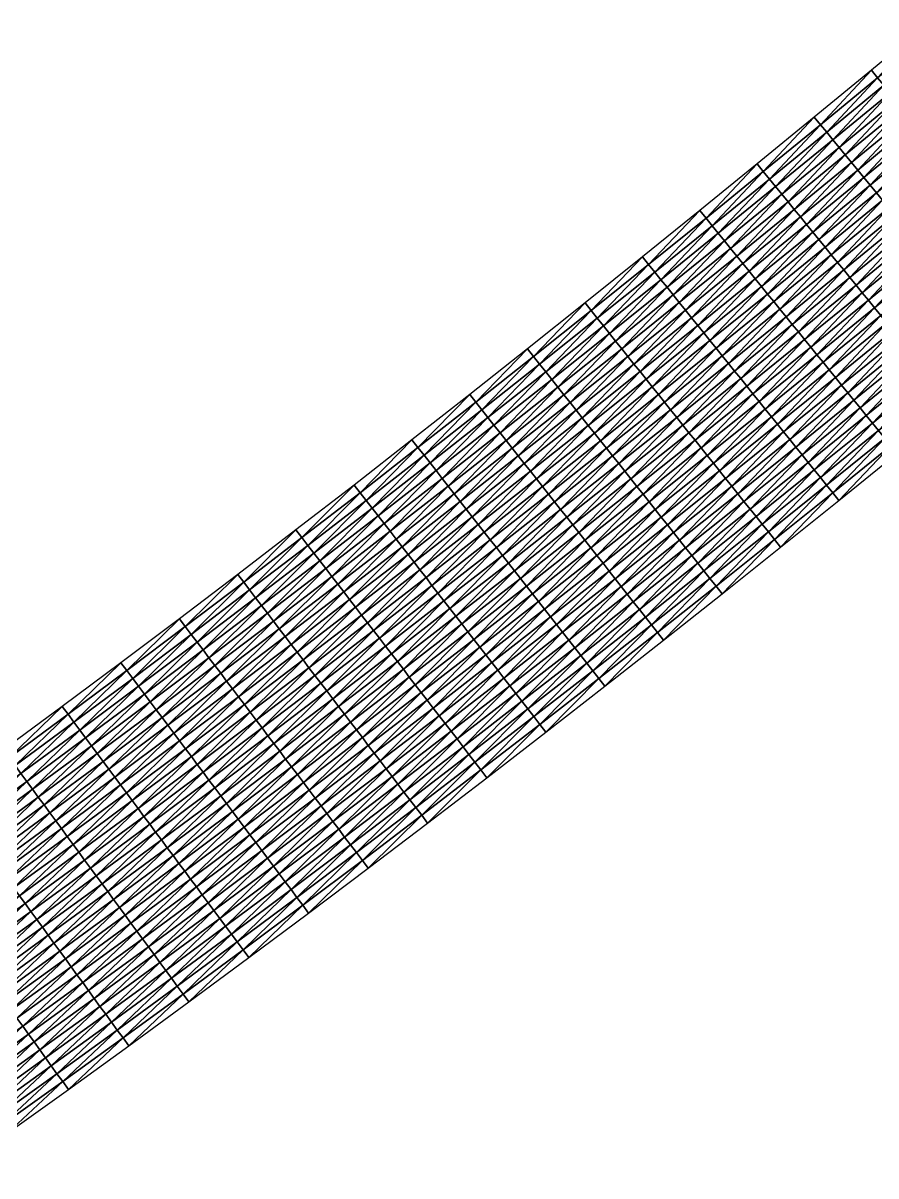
# Model space of a CAD drawing. Header units: metres. Extents: x 479979 to 482619, y 6959976 to 6961524.
# Drawn here: x 482229.8 to 482404.2, y 6961150.5 to 6961386.4 of the extents above; entities that cross this region are included whole.
import ezdxf

# ---------------------------------------------------------------- set-up
doc = ezdxf.new("R2010")
doc.units = ezdxf.units.M

msp = doc.modelspace()

# ---------------------------------------------------------------- meshes
at = {"layer": 'WORKING_PLATFORM_TOP'}
mesh = msp.add_polyface(dxfattribs=at)
corners = [(482393.824, 6961340.572, 9.645), (482405.565, 6961350.181, 9.691), (482404.296, 6961351.727, 9.683), (482392.56, 6961342.121, 9.652), (482403.027, 6961353.272, 9.643), (482391.295, 6961343.671, 9.626), (482401.758, 6961354.818, 9.212), (482390.031, 6961345.22, 9.166), (482400.489, 6961356.364, 9.219), (482388.766, 6961346.77, 9.173), (482399.22, 6961357.91, 9.227), (482387.502, 6961348.32, 9.18), (482397.951, 6961359.456, 9.234), (482386.237, 6961349.869, 9.187), (482396.682, 6961361.002, 9.241), (482384.973, 6961351.419, 9.194), (482395.413, 6961362.548, 9.248), (482383.708, 6961352.968, 9.202), (482394.144, 6961364.094, 9.255), (482411.909, 6961342.451, 9.655), (482422.377, 6961353.657, 9.707), (482410.64, 6961343.997, 9.662), (482421.104, 6961355.2, 9.714), (482409.371, 6961345.543, 9.67), (482419.831, 6961356.742, 9.721), (482408.102, 6961347.089, 9.677), (482418.558, 6961358.285, 9.728), (482406.833, 6961348.635, 9.684), (482417.285, 6961359.827, 9.735), (482416.012, 6961361.37, 9.698), (482414.739, 6961362.912, 9.658), (482413.466, 6961364.455, 9.257), (482412.192, 6961365.997, 9.264), (482410.919, 6961367.54, 9.271), (482409.646, 6961369.082, 9.278), (482408.373, 6961370.625, 9.285), (482407.1, 6961372.167, 9.292), (482405.827, 6961373.71, 9.3), (482404.554, 6961375.252, 9.307), (482392.875, 6961365.64, 9.262), (482403.281, 6961376.795, 9.314), (482391.607, 6961367.186, 9.269), (482421.324, 6961378.746, 9.321), (482420.047, 6961380.285, 9.328), (482418.77, 6961381.824, 9.335), (482417.493, 6961383.364, 9.342), (482416.216, 6961384.903, 9.349), (482414.939, 6961386.442, 9.357)]
mesh.append_faces([[corners[k] for k in face] for face in [(0, 1, 2), (3, 2, 4), (5, 4, 6), (5, 6, 7), (7, 6, 8), (7, 8, 9), (9, 8, 10), (9, 10, 11), (11, 10, 12), (11, 12, 13), (13, 12, 14), (15, 14, 16), (17, 16, 18), (19, 20, 21), (21, 22, 23), (23, 24, 25), (25, 26, 27), (27, 26, 28), (27, 28, 1), (1, 28, 29), (1, 29, 2), (2, 29, 30), (2, 30, 4), (4, 30, 31), (4, 31, 6), (6, 31, 32), (6, 32, 8), (8, 32, 33), (8, 33, 10), (10, 33, 34), (10, 34, 12), (12, 34, 35), (12, 35, 14), (14, 35, 36), (14, 36, 16), (16, 36, 37), (16, 37, 18), (18, 37, 38), (18, 38, 39), (39, 38, 40), (39, 40, 41), (33, 42, 34), (34, 43, 35), (35, 44, 36), (36, 44, 45), (36, 45, 37), (37, 45, 46), (37, 46, 38), (38, 46, 47), (38, 47, 40)]])
mesh = msp.add_polyface(dxfattribs=at)
corners = [(482379.062, 6961310.575, 9.498), (482390.881, 6961320.13, 9.547), (482389.621, 6961321.683, 9.554), (482377.808, 6961312.133, 9.505), (482388.362, 6961323.236, 9.561), (482376.553, 6961313.69, 9.512), (482387.102, 6961324.79, 9.569), (482375.298, 6961315.247, 9.519), (482385.842, 6961326.343, 9.576), (482374.043, 6961316.805, 9.526), (482384.582, 6961327.896, 9.583), (482372.788, 6961318.362, 9.533), (482383.322, 6961329.45, 9.59), (482371.533, 6961319.919, 9.54), (482382.063, 6961331.003, 9.597), (482370.278, 6961321.477, 9.547), (482380.803, 6961332.557, 9.604), (482369.024, 6961323.034, 9.554), (482379.543, 6961334.11, 9.61), (482367.769, 6961324.591, 9.561), (482378.283, 6961335.663, 9.118), (482366.514, 6961326.149, 9.072), (482377.023, 6961337.217, 9.125), (482365.259, 6961327.706, 9.075), (482375.764, 6961338.77, 9.132), (482396.353, 6961337.473, 9.631), (482395.089, 6961339.022, 9.638), (482393.824, 6961340.572, 9.645), (482392.56, 6961342.121, 9.652), (482391.295, 6961343.671, 9.626), (482390.031, 6961345.22, 9.166), (482388.766, 6961346.77, 9.173), (482387.502, 6961348.32, 9.18), (482386.237, 6961349.869, 9.187), (482374.504, 6961340.323, 9.139), (482384.973, 6961351.419, 9.194), (482373.244, 6961341.877, 9.146), (482383.708, 6961352.968, 9.202), (482371.984, 6961343.43, 9.153), (482382.444, 6961354.518, 9.209), (482370.724, 6961344.983, 9.16), (482381.179, 6961356.067, 9.216), (482369.464, 6961346.537, 9.168), (482379.915, 6961357.617, 9.223), (482396.682, 6961361.002, 9.241), (482395.413, 6961362.548, 9.248), (482394.144, 6961364.094, 9.255), (482392.875, 6961365.64, 9.262), (482391.607, 6961367.186, 9.269)]
mesh.append_faces([[corners[k] for k in face] for face in [(0, 1, 2), (3, 2, 4), (3, 4, 5), (5, 4, 6), (5, 6, 7), (7, 6, 8), (7, 8, 9), (9, 8, 10), (9, 10, 11), (11, 10, 12), (11, 12, 13), (13, 12, 14), (13, 14, 15), (15, 14, 16), (15, 16, 17), (17, 16, 18), (19, 18, 20), (21, 20, 22), (23, 22, 24), (8, 25, 10), (10, 26, 12), (12, 27, 14), (14, 27, 28), (14, 28, 16), (16, 28, 29), (16, 29, 18), (18, 29, 30), (18, 30, 20), (20, 30, 31), (20, 31, 22), (22, 31, 32), (22, 32, 24), (24, 32, 33), (24, 33, 34), (34, 33, 35), (34, 35, 36), (36, 35, 37), (36, 37, 38), (38, 37, 39), (38, 39, 40), (40, 39, 41), (40, 41, 42), (42, 41, 43), (33, 44, 35), (35, 45, 37), (37, 46, 39), (39, 46, 47), (39, 47, 41), (41, 47, 48), (41, 48, 43)]])
mesh = msp.add_polyface(dxfattribs=at)
corners = [(482340.417, 6961310.387, 8.978), (482352.222, 6961319.802, 9.031), (482350.972, 6961321.363, 9.038), (482339.172, 6961311.953, 8.985), (482349.723, 6961322.925, 9.045), (482337.928, 6961313.519, 8.992), (482348.473, 6961324.486, 9.052), (482336.684, 6961315.085, 8.999), (482347.223, 6961326.048, 9.059), (482335.44, 6961316.65, 9.006), (482345.974, 6961327.609, 9.066), (482334.195, 6961318.216, 9.013), (482344.724, 6961329.171, 9.073), (482332.951, 6961319.782, 9.02), (482359.72, 6961310.433, 9.489), (482371.533, 6961319.919, 9.54), (482370.278, 6961321.477, 9.547), (482358.471, 6961311.994, 9.496), (482369.024, 6961323.034, 9.554), (482357.221, 6961313.556, 9.503), (482367.769, 6961324.591, 9.561), (482355.971, 6961315.117, 9.51), (482366.514, 6961326.149, 9.072), (482354.721, 6961316.679, 9.055), (482365.259, 6961327.706, 9.075), (482353.472, 6961318.24, 9.024), (482364.004, 6961329.263, 9.082), (482362.749, 6961330.821, 9.089), (482361.494, 6961332.378, 9.096), (482360.239, 6961333.935, 9.104), (482358.985, 6961335.493, 9.111), (482357.73, 6961337.05, 9.118), (482356.475, 6961338.607, 9.125), (482379.543, 6961334.11, 9.61), (482378.283, 6961335.663, 9.118), (482377.023, 6961337.217, 9.125), (482375.764, 6961338.77, 9.132), (482374.504, 6961340.323, 9.139), (482373.244, 6961341.877, 9.146), (482371.984, 6961343.43, 9.153), (482370.724, 6961344.983, 9.16), (482369.464, 6961346.537, 9.168), (482368.205, 6961348.09, 9.175), (482379.915, 6961357.617, 9.223)]
mesh.append_faces([[corners[k] for k in face] for face in [(0, 1, 2), (3, 2, 4), (5, 4, 6), (5, 6, 7), (7, 6, 8), (7, 8, 9), (9, 8, 10), (9, 10, 11), (11, 10, 12), (11, 12, 13), (14, 15, 16), (17, 16, 18), (17, 18, 19), (19, 18, 20), (19, 20, 21), (21, 20, 22), (21, 22, 23), (23, 22, 24), (23, 24, 25), (25, 24, 26), (25, 26, 1), (1, 26, 27), (1, 27, 2), (2, 27, 28), (2, 28, 4), (4, 28, 29), (4, 29, 6), (6, 29, 30), (6, 30, 8), (8, 30, 31), (8, 31, 10), (10, 31, 32), (10, 32, 12), (18, 33, 20), (20, 34, 22), (22, 35, 24), (24, 36, 26), (26, 36, 37), (26, 37, 27), (27, 37, 38), (27, 38, 28), (28, 38, 39), (28, 39, 29), (29, 39, 40), (29, 40, 30), (30, 40, 41), (30, 41, 31), (31, 41, 42), (31, 42, 32), (41, 43, 42)]])
mesh = msp.add_polyface(dxfattribs=at)
corners = [(482399.7, 6961309.256, 8.998), (482411.527, 6961318.878, 9.045), (482410.262, 6961320.428, 9.106), (482398.44, 6961310.81, 9.09), (482408.998, 6961321.977, 9.56), (482397.18, 6961312.363, 9.512), (482407.733, 6961323.527, 9.567), (482395.92, 6961313.916, 9.519), (482406.469, 6961325.076, 9.574), (482394.661, 6961315.47, 9.526), (482405.205, 6961326.626, 9.581), (482393.401, 6961317.023, 9.533), (482403.94, 6961328.176, 9.588), (482392.141, 6961318.576, 9.54), (482402.676, 6961329.725, 9.595), (482390.881, 6961320.13, 9.547), (482401.411, 6961331.275, 9.602), (482389.621, 6961321.683, 9.554), (482400.147, 6961332.824, 9.609), (482388.362, 6961323.236, 9.561), (482398.882, 6961334.374, 9.616), (482387.102, 6961324.79, 9.569), (482397.618, 6961335.923, 9.624), (482385.842, 6961326.343, 9.576), (482396.353, 6961337.473, 9.631), (482384.582, 6961327.896, 9.583), (482395.089, 6961339.022, 9.638), (482383.322, 6961329.45, 9.59), (482393.824, 6961340.572, 9.645), (482422.06, 6961330.084, 9.123), (482420.791, 6961331.63, 9.605), (482419.522, 6961333.175, 9.613), (482418.254, 6961334.721, 9.62), (482416.985, 6961336.267, 9.627), (482415.716, 6961337.813, 9.634), (482414.447, 6961339.359, 9.641), (482413.178, 6961340.905, 9.648), (482411.909, 6961342.451, 9.655), (482410.64, 6961343.997, 9.662), (482409.371, 6961345.543, 9.67), (482408.102, 6961347.089, 9.677), (482406.833, 6961348.635, 9.684), (482405.565, 6961350.181, 9.691), (482404.296, 6961351.727, 9.683), (482392.56, 6961342.121, 9.652), (482403.027, 6961353.272, 9.643), (482391.295, 6961343.671, 9.626)]
mesh.append_faces([[corners[k] for k in face] for face in [(0, 1, 2), (3, 2, 4), (5, 4, 6), (5, 6, 7), (7, 6, 8), (7, 8, 9), (9, 8, 10), (9, 10, 11), (11, 10, 12), (11, 12, 13), (13, 12, 14), (13, 14, 15), (15, 14, 16), (15, 16, 17), (17, 16, 18), (17, 18, 19), (19, 18, 20), (19, 20, 21), (21, 20, 22), (21, 22, 23), (23, 22, 24), (25, 24, 26), (27, 26, 28), (1, 29, 2), (2, 30, 4), (4, 31, 6), (6, 31, 32), (6, 32, 8), (8, 32, 33), (8, 33, 10), (10, 33, 34), (10, 34, 12), (12, 34, 35), (12, 35, 14), (14, 35, 36), (14, 36, 16), (16, 36, 37), (16, 37, 18), (18, 37, 38), (18, 38, 20), (20, 38, 39), (20, 39, 22), (22, 39, 40), (22, 40, 24), (24, 40, 41), (24, 41, 26), (26, 41, 42), (26, 42, 28), (28, 43, 44), (44, 45, 46)]])
mesh = msp.add_polyface(dxfattribs=at)
corners = [(482302.394, 6961285.602, 8.824), (482314.265, 6961294.856, 8.881), (482313.032, 6961296.431, 8.888), (482301.168, 6961287.182, 8.831), (482311.8, 6961298.006, 8.895), (482299.941, 6961288.762, 8.838), (482310.567, 6961299.581, 8.902), (482298.715, 6961290.342, 8.845), (482309.334, 6961301.156, 8.909), (482321.661, 6961285.406, 9.339), (482333.541, 6961294.74, 9.395), (482332.302, 6961296.31, 9.402), (482320.428, 6961286.981, 9.346), (482331.063, 6961297.88, 9.018), (482319.195, 6961288.556, 8.999), (482329.825, 6961299.451, 8.916), (482317.963, 6961290.131, 8.86), (482328.586, 6961301.021, 8.923), (482316.73, 6961291.706, 8.867), (482327.348, 6961302.591, 8.93), (482315.497, 6961293.281, 8.874), (482326.109, 6961304.162, 8.937), (482324.871, 6961305.732, 8.944), (482323.632, 6961307.302, 8.951), (482322.393, 6961308.873, 8.958), (482321.155, 6961310.443, 8.965), (482339.733, 6961286.888, 9.36), (482350.371, 6961297.86, 9.422), (482338.495, 6961288.458, 9.367), (482349.126, 6961299.426, 9.429), (482337.256, 6961290.029, 9.374), (482347.882, 6961300.992, 9.436), (482336.018, 6961291.599, 9.381), (482346.638, 6961302.558, 9.443), (482334.779, 6961293.169, 9.388), (482345.394, 6961304.124, 9.45), (482344.149, 6961305.689, 9.457), (482342.905, 6961307.255, 9.037), (482341.661, 6961308.821, 8.971), (482340.417, 6961310.387, 8.978), (482339.172, 6961311.953, 8.985), (482337.928, 6961313.519, 8.992), (482336.684, 6961315.085, 8.999), (482335.44, 6961316.65, 9.006), (482334.195, 6961318.216, 9.013), (482332.951, 6961319.782, 9.02), (482349.723, 6961322.925, 9.045)]
mesh.append_faces([[corners[k] for k in face] for face in [(0, 1, 2), (3, 2, 4), (5, 4, 6), (7, 6, 8), (9, 10, 11), (12, 11, 13), (12, 13, 14), (14, 13, 15), (14, 15, 16), (16, 15, 17), (16, 17, 18), (18, 17, 19), (18, 19, 20), (20, 19, 21), (20, 21, 1), (1, 21, 22), (1, 22, 2), (2, 22, 23), (2, 23, 4), (4, 23, 24), (4, 24, 6), (6, 24, 25), (6, 25, 8), (26, 27, 28), (28, 29, 30), (30, 31, 32), (32, 33, 34), (34, 33, 35), (34, 35, 10), (10, 35, 36), (10, 36, 11), (11, 36, 37), (11, 37, 13), (13, 37, 38), (13, 38, 15), (15, 38, 39), (15, 39, 17), (17, 39, 40), (17, 40, 19), (19, 40, 41), (19, 41, 21), (21, 41, 42), (21, 42, 22), (22, 42, 43), (22, 43, 23), (23, 43, 44), (23, 44, 24), (24, 44, 45), (24, 45, 25), (40, 46, 41)]])
mesh = msp.add_polyface(dxfattribs=at)
corners = [(482372.767, 6961269.675, 8.795), (482384.714, 6961279.203, 8.848), (482383.464, 6961280.764, 8.855), (482371.523, 6961271.241, 8.802), (482382.214, 6961282.326, 8.862), (482370.278, 6961272.807, 8.809), (482380.965, 6961283.887, 8.869), (482369.034, 6961274.373, 8.816), (482379.715, 6961285.449, 8.876), (482367.79, 6961275.939, 8.823), (482378.465, 6961287.01, 8.883), (482366.546, 6961277.504, 8.83), (482377.216, 6961288.572, 8.89), (482365.302, 6961279.07, 8.837), (482375.966, 6961290.133, 8.897), (482364.057, 6961280.636, 8.844), (482374.716, 6961291.695, 9.055), (482362.813, 6961282.202, 9.037), (482373.467, 6961293.256, 9.411), (482361.569, 6961283.768, 9.358), (482372.217, 6961294.818, 9.418), (482394.121, 6961291.887, 8.913), (482392.866, 6961293.445, 8.92), (482391.611, 6961295.002, 8.927), (482390.356, 6961296.559, 8.934), (482389.101, 6961298.117, 8.941), (482387.847, 6961299.674, 8.948), (482386.592, 6961301.231, 9.072), (482385.337, 6961302.789, 9.462), (482384.082, 6961304.346, 9.469), (482382.827, 6961305.903, 9.477), (482370.967, 6961296.379, 9.425), (482381.572, 6961307.461, 9.484), (482369.718, 6961297.941, 9.432), (482380.317, 6961309.018, 9.491), (482368.468, 6961299.502, 9.439), (482379.062, 6961310.575, 9.498), (482367.218, 6961301.064, 9.446), (482377.808, 6961312.133, 9.505), (482365.969, 6961302.625, 9.453), (482376.553, 6961313.69, 9.512), (482364.719, 6961304.187, 9.46), (482375.298, 6961315.247, 9.519), (482363.469, 6961305.748, 9.468), (482374.043, 6961316.805, 9.526), (482362.22, 6961307.31, 9.475), (482372.788, 6961318.362, 9.533), (482394.661, 6961315.47, 9.526), (482393.401, 6961317.023, 9.533), (482392.141, 6961318.576, 9.54), (482390.881, 6961320.13, 9.547), (482389.621, 6961321.683, 9.554)]
mesh.append_faces([[corners[k] for k in face] for face in [(0, 1, 2), (0, 2, 3), (3, 2, 4), (3, 4, 5), (5, 4, 6), (5, 6, 7), (7, 6, 8), (7, 8, 9), (9, 8, 10), (9, 10, 11), (11, 10, 12), (11, 12, 13), (13, 12, 14), (15, 14, 16), (17, 16, 18), (19, 18, 20), (2, 21, 4), (4, 22, 6), (6, 23, 8), (8, 24, 10), (10, 24, 25), (10, 25, 12), (12, 25, 26), (12, 26, 14), (14, 26, 27), (14, 27, 16), (16, 27, 28), (16, 28, 18), (18, 28, 29), (18, 29, 20), (20, 29, 30), (20, 30, 31), (31, 30, 32), (31, 32, 33), (33, 32, 34), (33, 34, 35), (35, 34, 36), (35, 36, 37), (37, 36, 38), (37, 38, 39), (39, 38, 40), (39, 40, 41), (41, 40, 42), (43, 42, 44), (45, 44, 46), (29, 47, 30), (30, 48, 32), (32, 49, 34), (34, 50, 36), (36, 51, 38)]])
mesh = msp.add_polyface(dxfattribs=at)
corners = [(482384.714, 6961279.203, 8.848), (482396.631, 6961288.773, 8.899), (482395.376, 6961290.33, 8.906), (482383.464, 6961280.764, 8.855), (482394.121, 6961291.887, 8.913), (482382.214, 6961282.326, 8.862), (482392.866, 6961293.445, 8.92), (482380.965, 6961283.887, 8.869), (482391.611, 6961295.002, 8.927), (482379.715, 6961285.449, 8.876), (482390.356, 6961296.559, 8.934), (482408.518, 6961298.383, 8.948), (482407.259, 6961299.936, 8.955), (482405.999, 6961301.49, 8.962), (482404.739, 6961303.043, 8.969), (482403.479, 6961304.596, 8.976), (482402.219, 6961306.15, 8.984), (482400.96, 6961307.703, 8.991), (482389.101, 6961298.117, 8.941), (482399.7, 6961309.256, 8.998), (482387.847, 6961299.674, 8.948), (482398.44, 6961310.81, 9.09), (482386.592, 6961301.231, 9.072), (482397.18, 6961312.363, 9.512), (482385.337, 6961302.789, 9.462), (482395.92, 6961313.916, 9.519), (482384.082, 6961304.346, 9.469), (482394.661, 6961315.47, 9.526), (482382.827, 6961305.903, 9.477), (482393.401, 6961317.023, 9.533), (482381.572, 6961307.461, 9.484), (482392.141, 6961318.576, 9.54), (482380.317, 6961309.018, 9.491), (482390.881, 6961320.13, 9.547), (482420.378, 6961308.031, 8.996), (482419.114, 6961309.581, 9.003), (482417.849, 6961311.131, 9.01), (482416.585, 6961312.68, 9.017), (482415.32, 6961314.23, 9.024), (482414.056, 6961315.779, 9.031), (482412.791, 6961317.329, 9.038), (482411.527, 6961318.878, 9.045), (482410.262, 6961320.428, 9.106), (482408.998, 6961321.977, 9.56), (482432.212, 6961317.716, 9.041), (482430.943, 6961319.262, 9.048), (482429.674, 6961320.808, 9.055), (482428.405, 6961322.354, 9.063)]
mesh.append_faces([[corners[k] for k in face] for face in [(0, 1, 2), (0, 2, 3), (3, 2, 4), (5, 4, 6), (7, 6, 8), (9, 8, 10), (1, 11, 12), (1, 12, 2), (2, 12, 13), (2, 13, 4), (4, 13, 14), (4, 14, 6), (6, 14, 15), (6, 15, 8), (8, 15, 16), (8, 16, 10), (10, 16, 17), (10, 17, 18), (18, 17, 19), (18, 19, 20), (20, 19, 21), (20, 21, 22), (22, 21, 23), (22, 23, 24), (24, 23, 25), (24, 25, 26), (26, 25, 27), (28, 27, 29), (30, 29, 31), (32, 31, 33), (11, 34, 35), (11, 35, 12), (12, 35, 36), (12, 36, 13), (13, 36, 37), (13, 37, 14), (14, 37, 38), (14, 38, 15), (15, 38, 39), (15, 39, 16), (16, 39, 40), (16, 40, 17), (17, 40, 41), (17, 41, 19), (19, 42, 21), (21, 43, 23), (34, 44, 45), (34, 45, 35), (35, 46, 36), (36, 47, 37)]])
mesh = msp.add_polyface(dxfattribs=at)
corners = [(482344.688, 6961280.607, 9.332), (482356.592, 6961290.031, 9.386), (482355.348, 6961291.597, 9.393), (482343.449, 6961282.177, 9.339), (482354.103, 6961293.163, 9.401), (482342.21, 6961283.747, 9.346), (482352.859, 6961294.729, 9.408), (482340.972, 6961285.318, 9.353), (482351.615, 6961296.294, 9.415), (482339.733, 6961286.888, 9.36), (482350.371, 6961297.86, 9.422), (482338.495, 6961288.458, 9.367), (482349.126, 6961299.426, 9.429), (482337.256, 6961290.029, 9.374), (482347.882, 6961300.992, 9.436), (482336.018, 6961291.599, 9.381), (482346.638, 6961302.558, 9.443), (482361.569, 6961283.768, 9.358), (482372.217, 6961294.818, 9.418), (482360.325, 6961285.334, 9.365), (482370.967, 6961296.379, 9.425), (482359.08, 6961286.899, 9.372), (482369.718, 6961297.941, 9.432), (482357.836, 6961288.465, 9.379), (482368.468, 6961299.502, 9.439), (482367.218, 6961301.064, 9.446), (482365.969, 6961302.625, 9.453), (482364.719, 6961304.187, 9.46), (482363.469, 6961305.748, 9.468), (482362.22, 6961307.31, 9.475), (482360.97, 6961308.871, 9.482), (482359.72, 6961310.433, 9.489), (482358.471, 6961311.994, 9.496), (482357.221, 6961313.556, 9.503), (482345.394, 6961304.124, 9.45), (482355.971, 6961315.117, 9.51), (482344.149, 6961305.689, 9.457), (482354.721, 6961316.679, 9.055), (482342.905, 6961307.255, 9.037), (482353.472, 6961318.24, 9.024), (482341.661, 6961308.821, 8.971), (482352.222, 6961319.802, 9.031), (482340.417, 6961310.387, 8.978), (482350.972, 6961321.363, 9.038), (482339.172, 6961311.953, 8.985), (482375.298, 6961315.247, 9.519), (482374.043, 6961316.805, 9.526), (482372.788, 6961318.362, 9.533), (482371.533, 6961319.919, 9.54), (482370.278, 6961321.477, 9.547)]
mesh.append_faces([[corners[k] for k in face] for face in [(0, 1, 2), (3, 2, 4), (5, 4, 6), (5, 6, 7), (7, 6, 8), (7, 8, 9), (9, 8, 10), (11, 10, 12), (13, 12, 14), (15, 14, 16), (17, 18, 19), (19, 18, 20), (19, 20, 21), (21, 20, 22), (21, 22, 23), (23, 22, 24), (23, 24, 1), (1, 24, 25), (1, 25, 2), (2, 25, 26), (2, 26, 4), (4, 26, 27), (4, 27, 6), (6, 27, 28), (6, 28, 8), (8, 28, 29), (8, 29, 10), (10, 29, 30), (10, 30, 12), (12, 30, 31), (12, 31, 14), (14, 31, 32), (14, 32, 16), (16, 32, 33), (16, 33, 34), (34, 33, 35), (34, 35, 36), (36, 35, 37), (36, 37, 38), (38, 37, 39), (38, 39, 40), (40, 39, 41), (40, 41, 42), (42, 43, 44), (27, 45, 28), (28, 46, 29), (29, 47, 30), (30, 47, 48), (30, 48, 31), (31, 49, 32)]])
mesh = msp.add_polyface(dxfattribs=at)
corners = [(482266.612, 6961258.175, 8.645), (482278.569, 6961267.261, 8.706), (482277.355, 6961268.85, 8.713), (482265.406, 6961259.77, 8.652), (482276.142, 6961270.44, 8.72), (482264.199, 6961261.365, 8.659), (482274.928, 6961272.03, 8.727), (482262.992, 6961262.96, 8.666), (482273.715, 6961273.62, 8.734), (482261.786, 6961264.555, 8.673), (482285.849, 6961257.722, 9.164), (482297.816, 6961266.895, 9.223), (482296.596, 6961268.48, 9.23), (482284.636, 6961259.311, 9.171), (482295.376, 6961270.064, 8.96), (482283.422, 6961260.901, 8.939), (482294.156, 6961271.649, 8.744), (482282.209, 6961262.491, 8.685), (482292.936, 6961273.234, 8.751), (482280.996, 6961264.081, 8.692), (482291.716, 6961274.819, 8.758), (482279.782, 6961265.671, 8.699), (482290.496, 6961276.403, 8.766), (482289.276, 6961277.988, 8.773), (482288.056, 6961279.573, 8.78), (482286.835, 6961281.158, 8.787), (482285.615, 6961282.742, 8.794), (482301.476, 6961262.141, 9.202), (482312.206, 6961272.964, 9.268), (482300.256, 6961263.725, 9.209), (482310.979, 6961274.544, 9.275), (482299.036, 6961265.31, 9.216), (482309.753, 6961276.124, 9.282), (482308.526, 6961277.703, 9.289), (482307.3, 6961279.283, 8.98), (482306.073, 6961280.863, 8.803), (482304.847, 6961282.443, 8.81), (482303.62, 6961284.023, 8.817), (482302.394, 6961285.602, 8.824), (482301.168, 6961287.182, 8.831), (482299.941, 6961288.762, 8.838), (482298.715, 6961290.342, 8.845), (482297.488, 6961291.922, 8.852), (482311.8, 6961298.006, 8.895), (482310.567, 6961299.581, 8.902), (482309.334, 6961301.156, 8.909)]
mesh.append_faces([[corners[k] for k in face] for face in [(0, 1, 2), (3, 2, 4), (3, 4, 5), (5, 4, 6), (5, 6, 7), (7, 6, 8), (7, 8, 9), (10, 11, 12), (13, 12, 14), (15, 14, 16), (15, 16, 17), (17, 16, 18), (17, 18, 19), (19, 18, 20), (19, 20, 21), (21, 20, 22), (21, 22, 1), (1, 22, 23), (1, 23, 2), (2, 23, 24), (2, 24, 4), (4, 24, 25), (4, 25, 6), (6, 25, 26), (6, 26, 8), (27, 28, 29), (29, 30, 31), (31, 32, 11), (11, 33, 12), (12, 33, 34), (12, 34, 14), (14, 34, 35), (14, 35, 16), (16, 35, 36), (16, 36, 18), (18, 36, 37), (18, 37, 20), (20, 37, 38), (20, 38, 22), (22, 38, 39), (22, 39, 23), (23, 39, 40), (23, 40, 24), (24, 40, 41), (24, 41, 25), (25, 41, 42), (25, 42, 26), (39, 43, 40), (40, 44, 41), (41, 45, 42)]])
mesh = msp.add_polyface(dxfattribs=at)
corners = [(482299.036, 6961265.31, 9.216), (482310.979, 6961274.544, 9.275), (482309.753, 6961276.124, 9.282), (482297.816, 6961266.895, 9.223), (482308.526, 6961277.703, 9.289), (482318.338, 6961265.065, 9.233), (482330.289, 6961274.381, 9.29), (482329.056, 6961275.956, 9.297), (482317.112, 6961266.645, 9.24), (482327.824, 6961277.531, 9.304), (482315.885, 6961268.225, 9.247), (482326.591, 6961279.106, 9.311), (482314.659, 6961269.804, 9.254), (482325.359, 6961280.681, 9.318), (482313.432, 6961271.384, 9.261), (482324.126, 6961282.256, 9.325), (482312.206, 6961272.964, 9.268), (482322.893, 6961283.831, 9.332), (482321.661, 6961285.406, 9.339), (482320.428, 6961286.981, 9.346), (482319.195, 6961288.556, 8.999), (482307.3, 6961279.283, 8.98), (482317.963, 6961290.131, 8.86), (482306.073, 6961280.863, 8.803), (482316.73, 6961291.706, 8.867), (482304.847, 6961282.443, 8.81), (482315.497, 6961293.281, 8.874), (482303.62, 6961284.023, 8.817), (482314.265, 6961294.856, 8.881), (482302.394, 6961285.602, 8.824), (482313.032, 6961296.431, 8.888), (482301.168, 6961287.182, 8.831), (482335.22, 6961268.081, 9.262), (482347.165, 6961277.466, 9.318), (482345.926, 6961279.036, 9.325), (482333.987, 6961269.656, 9.269), (482344.688, 6961280.607, 9.332), (482332.754, 6961271.231, 9.276), (482343.449, 6961282.177, 9.339), (482331.522, 6961272.806, 9.283), (482342.21, 6961283.747, 9.346), (482340.972, 6961285.318, 9.353), (482339.733, 6961286.888, 9.36), (482338.495, 6961288.458, 9.367), (482337.256, 6961290.029, 9.374), (482336.018, 6961291.599, 9.381), (482334.779, 6961293.169, 9.388), (482333.541, 6961294.74, 9.395), (482332.302, 6961296.31, 9.402)]
mesh.append_faces([[corners[k] for k in face] for face in [(0, 1, 2), (3, 2, 4), (5, 6, 7), (8, 7, 9), (10, 9, 11), (10, 11, 12), (12, 11, 13), (12, 13, 14), (14, 13, 15), (14, 15, 16), (16, 15, 17), (16, 17, 1), (1, 17, 18), (1, 18, 2), (2, 18, 19), (2, 19, 4), (4, 19, 20), (4, 20, 21), (21, 20, 22), (21, 22, 23), (23, 22, 24), (23, 24, 25), (25, 24, 26), (25, 26, 27), (27, 26, 28), (27, 28, 29), (29, 30, 31), (32, 33, 34), (32, 34, 35), (35, 34, 36), (35, 36, 37), (37, 36, 38), (37, 38, 39), (39, 38, 40), (39, 40, 6), (6, 40, 41), (6, 41, 7), (7, 41, 42), (7, 42, 9), (9, 42, 43), (9, 43, 11), (11, 43, 44), (11, 44, 13), (13, 44, 45), (13, 45, 15), (15, 45, 46), (15, 46, 17), (17, 46, 47), (17, 47, 18), (18, 48, 19)]])
mesh = msp.add_polyface(dxfattribs=at)
corners = [(482336.735, 6961241.368, 8.627), (482348.779, 6961250.756, 8.685), (482347.546, 6961252.331, 8.692), (482360.789, 6961260.192, 8.741), (482359.55, 6961261.763, 8.748), (482358.312, 6961263.333, 8.755), (482346.313, 6961253.906, 8.699), (482357.073, 6961264.903, 8.762), (482345.081, 6961255.481, 8.706), (482355.835, 6961266.474, 8.769), (482343.848, 6961257.056, 8.713), (482354.596, 6961268.044, 8.776), (482342.616, 6961258.631, 8.72), (482353.358, 6961269.614, 8.783), (482341.383, 6961260.206, 8.727), (482352.119, 6961271.185, 8.79), (482340.15, 6961261.781, 8.734), (482350.88, 6961272.755, 9.018), (482338.918, 6961263.356, 8.999), (482349.642, 6961274.325, 9.304), (482337.685, 6961264.931, 9.248), (482348.403, 6961275.896, 9.311), (482336.452, 6961266.506, 9.255), (482347.165, 6961277.466, 9.318), (482372.767, 6961269.675, 8.795), (482371.523, 6961271.241, 8.802), (482370.278, 6961272.807, 8.809), (482369.034, 6961274.373, 8.816), (482367.79, 6961275.939, 8.823), (482366.546, 6961277.504, 8.83), (482365.302, 6961279.07, 8.837), (482364.057, 6961280.636, 8.844), (482362.813, 6961282.202, 9.037), (482361.569, 6961283.768, 9.358), (482360.325, 6961285.334, 9.365), (482359.08, 6961286.899, 9.372), (482357.836, 6961288.465, 9.379), (482345.926, 6961279.036, 9.325), (482356.592, 6961290.031, 9.386), (482344.688, 6961280.607, 9.332), (482355.348, 6961291.597, 9.393), (482343.449, 6961282.177, 9.339), (482354.103, 6961293.163, 9.401), (482342.21, 6961283.747, 9.346), (482375.966, 6961290.133, 8.897), (482374.716, 6961291.695, 9.055), (482373.467, 6961293.256, 9.411)]
mesh.append_faces([[corners[k] for k in face] for face in [(0, 1, 2), (1, 3, 4), (1, 4, 2), (2, 4, 5), (2, 5, 6), (6, 5, 7), (6, 7, 8), (8, 7, 9), (8, 9, 10), (10, 9, 11), (10, 11, 12), (12, 11, 13), (12, 13, 14), (14, 13, 15), (14, 15, 16), (16, 15, 17), (18, 17, 19), (20, 19, 21), (22, 21, 23), (3, 24, 25), (3, 25, 4), (4, 25, 26), (4, 26, 5), (5, 26, 27), (5, 27, 7), (7, 27, 28), (7, 28, 9), (9, 28, 29), (9, 29, 11), (11, 29, 30), (11, 30, 13), (13, 30, 31), (13, 31, 15), (15, 31, 32), (15, 32, 17), (17, 32, 33), (17, 33, 19), (19, 33, 34), (19, 34, 21), (21, 34, 35), (21, 35, 23), (23, 35, 36), (23, 36, 37), (37, 36, 38), (37, 38, 39), (39, 40, 41), (41, 42, 43), (30, 44, 31), (31, 45, 32), (32, 46, 33)]])
mesh = msp.add_polyface(dxfattribs=at)
corners = [(482313.677, 6961246.293, 9.132), (482325.697, 6961255.586, 9.191), (482324.471, 6961257.166, 9.198), (482312.457, 6961247.878, 9.139), (482323.244, 6961258.746, 9.205), (482311.237, 6961249.463, 9.146), (482322.018, 6961260.326, 9.212), (482310.017, 6961251.047, 9.153), (482320.791, 6961261.905, 9.219), (482308.797, 6961252.632, 9.16), (482319.565, 6961263.485, 9.226), (482307.577, 6961254.217, 9.167), (482318.338, 6961265.065, 9.233), (482306.357, 6961255.802, 9.174), (482317.112, 6961266.645, 9.24), (482305.136, 6961257.386, 9.181), (482315.885, 6961268.225, 9.247), (482303.916, 6961258.971, 9.188), (482314.659, 6961269.804, 9.254), (482302.696, 6961260.556, 9.195), (482313.432, 6961271.384, 9.261), (482301.476, 6961262.141, 9.202), (482312.206, 6961272.964, 9.268), (482300.256, 6961263.725, 9.209), (482310.979, 6961274.544, 9.275), (482333.056, 6961246.107, 8.648), (482345.081, 6961255.481, 8.706), (482343.848, 6961257.056, 8.713), (482331.829, 6961247.687, 8.656), (482342.616, 6961258.631, 8.72), (482330.603, 6961249.267, 8.663), (482341.383, 6961260.206, 8.727), (482329.376, 6961250.847, 8.67), (482340.15, 6961261.781, 8.734), (482328.15, 6961252.427, 8.677), (482338.918, 6961263.356, 8.999), (482326.923, 6961254.006, 8.98), (482337.685, 6961264.931, 9.248), (482336.452, 6961266.506, 9.255), (482335.22, 6961268.081, 9.262), (482333.987, 6961269.656, 9.269), (482332.754, 6961271.231, 9.276), (482331.522, 6961272.806, 9.283), (482330.289, 6961274.381, 9.29), (482329.056, 6961275.956, 9.297), (482327.824, 6961277.531, 9.304), (482350.88, 6961272.755, 9.018), (482349.642, 6961274.325, 9.304), (482348.403, 6961275.896, 9.311), (482347.165, 6961277.466, 9.318)]
mesh.append_faces([[corners[k] for k in face] for face in [(0, 1, 2), (3, 2, 4), (3, 4, 5), (5, 4, 6), (5, 6, 7), (7, 6, 8), (7, 8, 9), (9, 8, 10), (9, 10, 11), (11, 10, 12), (11, 12, 13), (13, 12, 14), (13, 14, 15), (15, 14, 16), (15, 16, 17), (17, 16, 18), (17, 18, 19), (19, 18, 20), (19, 20, 21), (21, 20, 22), (23, 22, 24), (25, 26, 27), (28, 27, 29), (28, 29, 30), (30, 29, 31), (30, 31, 32), (32, 31, 33), (32, 33, 34), (34, 33, 35), (34, 35, 36), (36, 35, 37), (36, 37, 1), (1, 37, 38), (1, 38, 2), (2, 38, 39), (2, 39, 4), (4, 39, 40), (4, 40, 6), (6, 40, 41), (6, 41, 8), (8, 41, 42), (8, 42, 10), (10, 42, 43), (10, 43, 12), (12, 44, 14), (14, 45, 16), (33, 46, 35), (35, 47, 37), (37, 48, 38), (38, 49, 39)]])
mesh = msp.add_polyface(dxfattribs=at)
corners = [(482263.021, 6961237.946, 9.034), (482275.058, 6961247.01, 9.096), (482273.852, 6961248.605, 9.103), (482261.822, 6961239.547, 9.041), (482272.645, 6961250.2, 9.11), (482260.622, 6961241.147, 9.048), (482271.438, 6961251.795, 8.918), (482259.423, 6961242.748, 8.897), (482270.232, 6961253.39, 8.624), (482281.091, 6961239.035, 9.06), (482293.13, 6961248.183, 9.121), (482291.916, 6961249.772, 9.128), (482279.884, 6961240.63, 9.068), (482290.703, 6961251.362, 9.135), (482278.678, 6961242.225, 9.075), (482289.49, 6961252.952, 9.143), (482277.471, 6961243.82, 9.082), (482288.276, 6961254.542, 9.15), (482276.265, 6961245.415, 9.089), (482287.063, 6961256.132, 9.157), (482285.849, 6961257.722, 9.164), (482284.636, 6961259.311, 9.171), (482283.422, 6961260.901, 8.939), (482282.209, 6961262.491, 8.685), (482280.996, 6961264.081, 8.692), (482269.025, 6961254.985, 8.631), (482279.782, 6961265.671, 8.699), (482267.819, 6961256.58, 8.638), (482278.569, 6961267.261, 8.706), (482266.612, 6961258.175, 8.645), (482277.355, 6961268.85, 8.713), (482265.406, 6961259.77, 8.652), (482299.197, 6961240.233, 9.086), (482310.017, 6961251.047, 9.153), (482297.984, 6961241.823, 9.093), (482308.797, 6961252.632, 9.16), (482296.77, 6961243.413, 9.1), (482307.577, 6961254.217, 9.167), (482295.557, 6961245.003, 9.107), (482306.357, 6961255.802, 9.174), (482294.343, 6961246.593, 9.114), (482305.136, 6961257.386, 9.181), (482303.916, 6961258.971, 9.188), (482302.696, 6961260.556, 9.195), (482301.476, 6961262.141, 9.202), (482300.256, 6961263.725, 9.209), (482299.036, 6961265.31, 9.216), (482297.816, 6961266.895, 9.223), (482296.596, 6961268.48, 9.23), (482295.376, 6961270.064, 8.96)]
mesh.append_faces([[corners[k] for k in face] for face in [(0, 1, 2), (3, 2, 4), (5, 4, 6), (7, 6, 8), (9, 10, 11), (12, 11, 13), (12, 13, 14), (14, 13, 15), (14, 15, 16), (16, 15, 17), (16, 17, 18), (18, 17, 19), (18, 19, 1), (1, 19, 20), (1, 20, 2), (2, 20, 21), (2, 21, 4), (4, 21, 22), (4, 22, 6), (6, 22, 23), (6, 23, 8), (8, 23, 24), (8, 24, 25), (25, 24, 26), (25, 26, 27), (27, 26, 28), (27, 28, 29), (29, 30, 31), (32, 33, 34), (34, 35, 36), (36, 35, 37), (36, 37, 38), (38, 37, 39), (38, 39, 40), (40, 39, 41), (40, 41, 10), (10, 41, 42), (10, 42, 11), (11, 42, 43), (11, 43, 13), (13, 43, 44), (13, 44, 15), (15, 44, 45), (15, 45, 17), (17, 45, 46), (17, 46, 19), (19, 46, 47), (19, 47, 20), (20, 48, 21), (21, 49, 22)]])
mesh = msp.add_polyface(dxfattribs=at)
corners = [(482236.478, 6961223.223, 8.922), (482248.567, 6961232.154, 8.985), (482247.375, 6961233.76, 8.875), (482235.293, 6961224.835, 8.852), (482246.183, 6961235.366, 8.499), (482234.109, 6961226.446, 8.436), (482244.99, 6961236.972, 8.506), (482232.924, 6961228.057, 8.443), (482243.798, 6961238.578, 8.514), (482231.739, 6961229.669, 8.45), (482242.606, 6961240.184, 8.521), (482255.72, 6961222.519, 8.943), (482267.819, 6961231.545, 9.006), (482266.62, 6961233.145, 9.013), (482254.528, 6961224.125, 8.95), (482265.42, 6961234.746, 9.02), (482253.336, 6961225.731, 8.957), (482264.221, 6961236.346, 9.027), (482252.143, 6961227.337, 8.964), (482263.021, 6961237.946, 9.034), (482250.951, 6961228.943, 8.971), (482261.822, 6961239.547, 9.041), (482249.759, 6961230.549, 8.978), (482260.622, 6961241.147, 9.048), (482259.423, 6961242.748, 8.897), (482258.223, 6961244.348, 8.562), (482257.024, 6961245.948, 8.569), (482255.824, 6961247.549, 8.576), (482254.625, 6961249.149, 8.583), (482253.425, 6961250.749, 8.59), (482241.414, 6961241.789, 8.528), (482252.226, 6961252.35, 8.597), (482240.222, 6961243.395, 8.535), (482251.026, 6961253.95, 8.604), (482239.03, 6961245.001, 8.542), (482249.827, 6961255.551, 8.612), (482237.837, 6961246.607, 8.549), (482272.645, 6961250.2, 9.11), (482271.438, 6961251.795, 8.918), (482270.232, 6961253.39, 8.624), (482269.025, 6961254.985, 8.631), (482267.819, 6961256.58, 8.638), (482266.612, 6961258.175, 8.645), (482265.406, 6961259.77, 8.652), (482264.199, 6961261.365, 8.659), (482262.992, 6961262.96, 8.666), (482261.786, 6961264.555, 8.673)]
mesh.append_faces([[corners[k] for k in face] for face in [(0, 1, 2), (3, 2, 4), (5, 4, 6), (7, 6, 8), (9, 8, 10), (11, 12, 13), (14, 13, 15), (16, 15, 17), (16, 17, 18), (18, 17, 19), (18, 19, 20), (20, 19, 21), (20, 21, 22), (22, 21, 23), (22, 23, 1), (1, 23, 24), (1, 24, 2), (2, 24, 25), (2, 25, 4), (4, 25, 26), (4, 26, 6), (6, 26, 27), (6, 27, 8), (8, 27, 28), (8, 28, 10), (10, 28, 29), (10, 29, 30), (30, 29, 31), (30, 31, 32), (32, 31, 33), (32, 33, 34), (34, 33, 35), (34, 35, 36), (21, 37, 23), (23, 38, 24), (24, 39, 25), (25, 39, 40), (25, 40, 26), (26, 40, 41), (26, 41, 27), (27, 41, 42), (27, 42, 28), (28, 42, 43), (28, 43, 29), (29, 43, 44), (29, 44, 31), (31, 44, 45), (31, 45, 33), (33, 45, 46), (33, 46, 35)]])
mesh = msp.add_polyface(dxfattribs=at)
corners = [(482300.396, 6961213.514, 8.448), (482312.545, 6961222.745, 8.509), (482311.331, 6961224.335, 8.516), (482299.189, 6961215.109, 8.455), (482310.118, 6961225.925, 8.523), (482297.983, 6961216.704, 8.462), (482308.905, 6961227.515, 8.53), (482324.658, 6961232.03, 8.569), (482323.438, 6961233.615, 8.576), (482322.217, 6961235.2, 8.583), (482320.997, 6961236.785, 8.59), (482319.777, 6961238.369, 8.597), (482307.691, 6961229.104, 8.537), (482318.557, 6961239.954, 8.604), (482306.478, 6961230.694, 8.544), (482317.337, 6961241.539, 8.611), (482305.264, 6961232.284, 8.551), (482316.117, 6961243.124, 8.618), (482304.051, 6961233.874, 8.558), (482314.897, 6961244.708, 8.96), (482302.837, 6961235.464, 8.939), (482313.677, 6961246.293, 9.132), (482301.624, 6961237.054, 9.072), (482312.457, 6961247.878, 9.139), (482300.41, 6961238.644, 9.079), (482311.237, 6961249.463, 9.146), (482299.197, 6961240.233, 9.086), (482310.017, 6961251.047, 9.153), (482297.984, 6961241.823, 9.093), (482308.797, 6961252.632, 9.16), (482336.735, 6961241.368, 8.627), (482335.509, 6961242.948, 8.634), (482334.282, 6961244.528, 8.641), (482333.056, 6961246.107, 8.648), (482331.829, 6961247.687, 8.656), (482330.603, 6961249.267, 8.663), (482329.376, 6961250.847, 8.67), (482328.15, 6961252.427, 8.677), (482326.923, 6961254.006, 8.98), (482325.697, 6961255.586, 9.191), (482324.471, 6961257.166, 9.198), (482347.546, 6961252.331, 8.692), (482346.313, 6961253.906, 8.699), (482345.081, 6961255.481, 8.706), (482343.848, 6961257.056, 8.713)]
mesh.append_faces([[corners[k] for k in face] for face in [(0, 1, 2), (3, 2, 4), (5, 4, 6), (1, 7, 8), (1, 8, 2), (2, 8, 9), (2, 9, 4), (4, 9, 10), (4, 10, 6), (6, 10, 11), (6, 11, 12), (12, 11, 13), (12, 13, 14), (14, 13, 15), (14, 15, 16), (16, 15, 17), (16, 17, 18), (18, 17, 19), (18, 19, 20), (20, 19, 21), (20, 21, 22), (22, 21, 23), (24, 23, 25), (26, 25, 27), (28, 27, 29), (7, 30, 31), (7, 31, 8), (8, 31, 32), (8, 32, 9), (9, 32, 33), (9, 33, 10), (10, 33, 34), (10, 34, 11), (11, 34, 35), (11, 35, 13), (13, 35, 36), (13, 36, 15), (15, 36, 37), (15, 37, 17), (17, 37, 38), (17, 38, 19), (19, 38, 39), (19, 39, 21), (21, 40, 23), (30, 41, 31), (31, 41, 42), (31, 42, 32), (32, 42, 43), (32, 43, 33), (33, 44, 34)]])
mesh = msp.add_polyface(dxfattribs=at)
corners = [(482277.415, 6961218.742, 8.949), (482289.537, 6961227.869, 9.011), (482288.33, 6961229.464, 9.018), (482276.216, 6961220.342, 8.956), (482287.124, 6961231.059, 9.025), (482275.016, 6961221.942, 8.963), (482285.917, 6961232.654, 9.032), (482273.817, 6961223.543, 8.97), (482284.711, 6961234.249, 9.039), (482272.617, 6961225.143, 8.977), (482283.504, 6961235.845, 9.046), (482271.418, 6961226.744, 8.984), (482282.297, 6961237.44, 9.053), (482270.218, 6961228.344, 8.991), (482281.091, 6961239.035, 9.06), (482269.019, 6961229.944, 8.999), (482279.884, 6961240.63, 9.068), (482267.819, 6961231.545, 9.006), (482278.678, 6961242.225, 9.075), (482266.62, 6961233.145, 9.013), (482277.471, 6961243.82, 9.082), (482265.42, 6961234.746, 9.02), (482276.265, 6961245.415, 9.089), (482264.221, 6961236.346, 9.027), (482275.058, 6961247.01, 9.096), (482263.021, 6961237.946, 9.034), (482273.852, 6961248.605, 9.103), (482261.822, 6961239.547, 9.041), (482296.776, 6961218.299, 8.469), (482308.905, 6961227.515, 8.53), (482307.691, 6961229.104, 8.537), (482295.57, 6961219.894, 8.476), (482306.478, 6961230.694, 8.544), (482294.363, 6961221.489, 8.483), (482305.264, 6961232.284, 8.551), (482293.157, 6961223.084, 8.49), (482304.051, 6961233.874, 8.558), (482291.95, 6961224.679, 8.497), (482302.837, 6961235.464, 8.939), (482290.743, 6961226.274, 8.918), (482301.624, 6961237.054, 9.072), (482300.41, 6961238.644, 9.079), (482299.197, 6961240.233, 9.086), (482297.984, 6961241.823, 9.093), (482296.77, 6961243.413, 9.1), (482295.557, 6961245.003, 9.107), (482294.343, 6961246.593, 9.114), (482293.13, 6961248.183, 9.121), (482291.916, 6961249.772, 9.128), (482312.457, 6961247.878, 9.139), (482311.237, 6961249.463, 9.146)]
mesh.append_faces([[corners[k] for k in face] for face in [(0, 1, 2), (3, 2, 4), (5, 4, 6), (5, 6, 7), (7, 6, 8), (7, 8, 9), (9, 8, 10), (9, 10, 11), (11, 10, 12), (11, 12, 13), (13, 12, 14), (13, 14, 15), (15, 14, 16), (15, 16, 17), (17, 16, 18), (17, 18, 19), (19, 18, 20), (19, 20, 21), (21, 20, 22), (21, 22, 23), (23, 22, 24), (23, 24, 25), (25, 26, 27), (28, 29, 30), (31, 30, 32), (33, 32, 34), (33, 34, 35), (35, 34, 36), (35, 36, 37), (37, 36, 38), (37, 38, 39), (39, 38, 40), (39, 40, 1), (1, 40, 41), (1, 41, 2), (2, 41, 42), (2, 42, 4), (4, 42, 43), (4, 43, 6), (6, 43, 44), (6, 44, 8), (8, 44, 45), (8, 45, 10), (10, 45, 46), (10, 46, 12), (12, 46, 47), (12, 47, 14), (14, 48, 16), (40, 49, 41), (41, 50, 42)]])
mesh = msp.add_polyface(dxfattribs=at)
corners = [(482219.21, 6961195.814, 8.749), (482231.416, 6961204.652, 8.815), (482230.239, 6961206.27, 8.822), (482218.041, 6961197.437, 8.757), (482229.062, 6961207.887, 8.829), (482216.872, 6961199.06, 8.764), (482227.885, 6961209.504, 8.836), (482215.703, 6961200.682, 8.771), (482226.708, 6961211.121, 8.843), (482214.534, 6961202.305, 8.778), (482225.531, 6961212.738, 8.85), (482213.365, 6961203.928, 8.785), (482224.355, 6961214.355, 8.857), (482234.947, 6961199.801, 8.793), (482245.955, 6961210.332, 8.865), (482233.77, 6961201.418, 8.8), (482244.771, 6961211.943, 8.872), (482232.593, 6961203.035, 8.807), (482243.586, 6961213.555, 8.879), (482242.401, 6961215.166, 8.886), (482241.217, 6961216.778, 8.893), (482240.032, 6961218.389, 8.9), (482238.847, 6961220, 8.907), (482237.663, 6961221.612, 8.915), (482236.478, 6961223.223, 8.922), (482235.293, 6961224.835, 8.852), (482223.178, 6961215.972, 8.83), (482234.109, 6961226.446, 8.436), (482222.001, 6961217.589, 8.372), (482232.924, 6961228.057, 8.443), (482220.824, 6961219.206, 8.379), (482231.739, 6961229.669, 8.45), (482219.647, 6961220.823, 8.386), (482230.555, 6961231.28, 8.457), (482218.47, 6961222.44, 8.393), (482229.37, 6961232.892, 8.464), (482217.293, 6961224.057, 8.4), (482228.185, 6961234.503, 8.471), (482216.116, 6961225.674, 8.407), (482227.001, 6961236.114, 8.478), (482214.939, 6961227.291, 8.414), (482225.816, 6961237.726, 8.486), (482246.183, 6961235.366, 8.499), (482244.99, 6961236.972, 8.506), (482243.798, 6961238.578, 8.514), (482242.606, 6961240.184, 8.521), (482241.414, 6961241.789, 8.528), (482240.222, 6961243.395, 8.535), (482239.03, 6961245.001, 8.542), (482237.837, 6961246.607, 8.549)]
mesh.append_faces([[corners[k] for k in face] for face in [(0, 1, 2), (3, 2, 4), (3, 4, 5), (5, 4, 6), (7, 6, 8), (9, 8, 10), (11, 10, 12), (13, 14, 15), (15, 16, 17), (17, 18, 1), (1, 18, 19), (1, 19, 2), (2, 19, 20), (2, 20, 4), (4, 20, 21), (4, 21, 6), (6, 21, 22), (6, 22, 8), (8, 22, 23), (8, 23, 10), (10, 23, 24), (10, 24, 12), (12, 24, 25), (12, 25, 26), (26, 25, 27), (26, 27, 28), (28, 27, 29), (28, 29, 30), (30, 29, 31), (30, 31, 32), (32, 31, 33), (32, 33, 34), (34, 33, 35), (34, 35, 36), (36, 35, 37), (36, 37, 38), (38, 37, 39), (40, 39, 41), (25, 42, 27), (27, 43, 29), (29, 44, 31), (31, 45, 33), (33, 45, 46), (33, 46, 35), (35, 46, 47), (35, 47, 37), (37, 47, 48), (37, 48, 39), (39, 48, 49), (39, 49, 41)]])
mesh = msp.add_polyface(dxfattribs=at)
corners = [(482238.478, 6961194.95, 8.772), (482250.694, 6961203.886, 8.836), (482249.509, 6961205.498, 8.843), (482237.301, 6961196.567, 8.779), (482248.325, 6961207.109, 8.851), (482236.124, 6961198.184, 8.786), (482247.14, 6961208.721, 8.858), (482234.947, 6961199.801, 8.793), (482245.955, 6961210.332, 8.865), (482233.77, 6961201.418, 8.8), (482244.771, 6961211.943, 8.872), (482232.593, 6961203.035, 8.807), (482243.586, 6961213.555, 8.879), (482256.617, 6961195.829, 8.301), (482268.834, 6961204.855, 8.365), (482267.642, 6961206.461, 8.372), (482255.432, 6961197.441, 8.308), (482266.45, 6961208.067, 8.875), (482254.248, 6961199.052, 8.815), (482265.257, 6961209.673, 8.886), (482253.063, 6961200.664, 8.822), (482264.065, 6961211.278, 8.893), (482251.878, 6961202.275, 8.829), (482262.873, 6961212.884, 8.9), (482261.681, 6961214.49, 8.907), (482260.489, 6961216.096, 8.914), (482259.296, 6961217.702, 8.921), (482258.104, 6961219.308, 8.929), (482256.912, 6961220.914, 8.936), (482255.72, 6961222.519, 8.943), (482254.528, 6961224.125, 8.95), (482242.401, 6961215.166, 8.886), (482253.336, 6961225.731, 8.957), (482241.217, 6961216.778, 8.893), (482252.143, 6961227.337, 8.964), (482240.032, 6961218.389, 8.9), (482250.951, 6961228.943, 8.971), (482238.847, 6961220, 8.907), (482249.759, 6961230.549, 8.978), (482237.663, 6961221.612, 8.915), (482248.567, 6961232.154, 8.985), (482236.478, 6961223.223, 8.922), (482247.375, 6961233.76, 8.875), (482235.293, 6961224.835, 8.852), (482272.617, 6961225.143, 8.977), (482271.418, 6961226.744, 8.984), (482270.218, 6961228.344, 8.991), (482269.019, 6961229.944, 8.999), (482267.819, 6961231.545, 9.006), (482266.62, 6961233.145, 9.013), (482265.42, 6961234.746, 9.02)]
mesh.append_faces([[corners[k] for k in face] for face in [(0, 1, 2), (3, 2, 4), (5, 4, 6), (5, 6, 7), (7, 6, 8), (9, 8, 10), (11, 10, 12), (13, 14, 15), (16, 15, 17), (16, 17, 18), (18, 17, 19), (18, 19, 20), (20, 19, 21), (20, 21, 22), (22, 21, 23), (22, 23, 1), (1, 23, 24), (1, 24, 2), (2, 24, 25), (2, 25, 4), (4, 25, 26), (4, 26, 6), (6, 26, 27), (6, 27, 8), (8, 27, 28), (8, 28, 10), (10, 28, 29), (10, 29, 12), (12, 29, 30), (12, 30, 31), (31, 30, 32), (31, 32, 33), (33, 32, 34), (33, 34, 35), (35, 34, 36), (35, 36, 37), (37, 36, 38), (37, 38, 39), (39, 38, 40), (39, 40, 41), (41, 42, 43), (24, 44, 25), (25, 45, 26), (26, 46, 27), (27, 46, 47), (27, 47, 28), (28, 47, 48), (28, 48, 29), (29, 49, 30), (30, 50, 32)]])
mesh = msp.add_polyface(dxfattribs=at)
corners = [(482275.987, 6961195.22, 8.322), (482288.21, 6961204.338, 8.385), (482287.011, 6961205.939, 8.393), (482274.795, 6961196.826, 8.329), (482285.811, 6961207.539, 8.4), (482273.603, 6961198.432, 8.336), (482284.612, 6961209.139, 8.407), (482272.41, 6961200.038, 8.343), (482283.412, 6961210.74, 8.414), (482271.218, 6961201.643, 8.351), (482282.213, 6961212.34, 8.421), (482270.026, 6961203.249, 8.358), (482281.013, 6961213.941, 8.428), (482268.834, 6961204.855, 8.365), (482279.814, 6961215.541, 8.435), (482267.642, 6961206.461, 8.372), (482278.614, 6961217.141, 8.897), (482266.45, 6961208.067, 8.875), (482277.415, 6961218.742, 8.949), (482265.257, 6961209.673, 8.886), (482276.216, 6961220.342, 8.956), (482264.065, 6961211.278, 8.893), (482275.016, 6961221.942, 8.963), (482262.873, 6961212.884, 8.9), (482273.817, 6961223.543, 8.97), (482261.681, 6961214.49, 8.907), (482272.617, 6961225.143, 8.977), (482260.489, 6961216.096, 8.914), (482271.418, 6961226.744, 8.984), (482259.296, 6961217.702, 8.921), (482270.218, 6961228.344, 8.991), (482300.396, 6961213.514, 8.448), (482299.189, 6961215.109, 8.455), (482297.983, 6961216.704, 8.462), (482296.776, 6961218.299, 8.469), (482295.57, 6961219.894, 8.476), (482294.363, 6961221.489, 8.483), (482293.157, 6961223.084, 8.49), (482291.95, 6961224.679, 8.497), (482290.743, 6961226.274, 8.918), (482289.537, 6961227.869, 9.011), (482288.33, 6961229.464, 9.018), (482287.124, 6961231.059, 9.025), (482311.331, 6961224.335, 8.516), (482310.118, 6961225.925, 8.523), (482308.905, 6961227.515, 8.53), (482307.691, 6961229.104, 8.537), (482306.478, 6961230.694, 8.544)]
mesh.append_faces([[corners[k] for k in face] for face in [(0, 1, 2), (3, 2, 4), (5, 4, 6), (5, 6, 7), (7, 6, 8), (7, 8, 9), (9, 8, 10), (9, 10, 11), (11, 10, 12), (11, 12, 13), (13, 12, 14), (13, 14, 15), (15, 14, 16), (15, 16, 17), (17, 16, 18), (17, 18, 19), (19, 18, 20), (19, 20, 21), (21, 20, 22), (21, 22, 23), (23, 22, 24), (23, 24, 25), (25, 24, 26), (27, 26, 28), (29, 28, 30), (1, 31, 32), (1, 32, 2), (2, 32, 33), (2, 33, 4), (4, 33, 34), (4, 34, 6), (6, 34, 35), (6, 35, 8), (8, 35, 36), (8, 36, 10), (10, 36, 37), (10, 37, 12), (12, 37, 38), (12, 38, 14), (14, 38, 39), (14, 39, 16), (16, 39, 40), (16, 40, 18), (18, 41, 20), (20, 42, 22), (31, 43, 32), (32, 44, 33), (33, 45, 34), (34, 46, 35), (35, 47, 36)]])
mesh = msp.add_polyface(dxfattribs=at)
corners = [(482214.278, 6961150.546, 7.995), (482226.701, 6961159.354, 8.061), (482225.54, 6961160.983, 8.069), (482213.125, 6961152.181, 8.002), (482224.379, 6961162.611, 8.076), (482211.973, 6961153.815, 8.009), (482223.218, 6961164.24, 8.083), (482239.083, 6961168.226, 8.128), (482237.914, 6961169.849, 8.135), (482236.745, 6961171.472, 8.142), (482235.576, 6961173.095, 8.149), (482234.407, 6961174.718, 8.156), (482222.057, 6961165.868, 8.09), (482233.238, 6961176.34, 8.163), (482220.897, 6961167.497, 8.097), (482232.069, 6961177.963, 8.171), (482219.736, 6961169.126, 8.105), (482230.9, 6961179.586, 8.178), (482218.575, 6961170.754, 8.112), (482229.731, 6961181.209, 8.685), (482217.414, 6961172.383, 8.619), (482228.562, 6961182.832, 8.692), (482216.253, 6961174.011, 8.626), (482227.393, 6961184.454, 8.699), (482215.092, 6961175.64, 8.633), (482226.224, 6961186.077, 8.706), (482213.931, 6961177.269, 8.641), (482225.055, 6961187.7, 8.714), (482212.77, 6961178.897, 8.648), (482223.886, 6961189.323, 8.721), (482245.539, 6961185.248, 8.229), (482244.362, 6961186.865, 8.236), (482243.185, 6961188.482, 8.243), (482242.008, 6961190.099, 8.75), (482240.831, 6961191.716, 8.757), (482239.655, 6961193.333, 8.765), (482238.478, 6961194.95, 8.772), (482237.301, 6961196.567, 8.779), (482236.124, 6961198.184, 8.786), (482234.947, 6961199.801, 8.793), (482222.717, 6961190.946, 8.728), (482233.77, 6961201.418, 8.8), (482221.548, 6961192.568, 8.735), (482232.593, 6961203.035, 8.807), (482220.379, 6961194.191, 8.742), (482231.416, 6961204.652, 8.815), (482219.21, 6961195.814, 8.749), (482230.239, 6961206.27, 8.822), (482218.041, 6961197.437, 8.757)]
mesh.append_faces([[corners[k] for k in face] for face in [(0, 1, 2), (3, 2, 4), (5, 4, 6), (1, 7, 8), (1, 8, 2), (2, 8, 9), (2, 9, 4), (4, 9, 10), (4, 10, 6), (6, 10, 11), (6, 11, 12), (12, 11, 13), (12, 13, 14), (14, 13, 15), (14, 15, 16), (16, 15, 17), (16, 17, 18), (18, 17, 19), (18, 19, 20), (20, 19, 21), (20, 21, 22), (22, 21, 23), (22, 23, 24), (24, 23, 25), (26, 25, 27), (28, 27, 29), (11, 30, 13), (13, 31, 15), (15, 32, 17), (17, 32, 33), (17, 33, 19), (19, 33, 34), (19, 34, 21), (21, 34, 35), (21, 35, 23), (23, 35, 36), (23, 36, 25), (25, 36, 37), (25, 37, 27), (27, 37, 38), (27, 38, 29), (29, 38, 39), (29, 39, 40), (40, 39, 41), (40, 41, 42), (42, 41, 43), (42, 43, 44), (44, 43, 45), (44, 45, 46), (46, 47, 48)]])
mesh = msp.add_polyface(dxfattribs=at)
corners = [(482239.083, 6961168.226, 8.128), (482251.424, 6961177.163, 8.193), (482250.247, 6961178.78, 8.2), (482237.914, 6961169.849, 8.135), (482249.07, 6961180.397, 8.207), (482236.745, 6961171.472, 8.142), (482247.893, 6961182.014, 8.215), (482235.576, 6961173.095, 8.149), (482246.716, 6961183.631, 8.222), (482234.407, 6961174.718, 8.156), (482245.539, 6961185.248, 8.229), (482233.238, 6961176.34, 8.163), (482244.362, 6961186.865, 8.236), (482232.069, 6961177.963, 8.171), (482243.185, 6961188.482, 8.243), (482263.725, 6961186.161, 8.258), (482262.54, 6961187.772, 8.265), (482261.356, 6961189.384, 8.272), (482260.171, 6961190.995, 8.279), (482258.986, 6961192.607, 8.287), (482257.802, 6961194.218, 8.294), (482256.617, 6961195.829, 8.301), (482255.432, 6961197.441, 8.308), (482254.248, 6961199.052, 8.815), (482242.008, 6961190.099, 8.75), (482253.063, 6961200.664, 8.822), (482240.831, 6961191.716, 8.757), (482251.878, 6961202.275, 8.829), (482239.655, 6961193.333, 8.765), (482250.694, 6961203.886, 8.836), (482238.478, 6961194.95, 8.772), (482249.509, 6961205.498, 8.843), (482237.301, 6961196.567, 8.779), (482248.325, 6961207.109, 8.851), (482236.124, 6961198.184, 8.786), (482275.987, 6961195.22, 8.322), (482274.795, 6961196.826, 8.329), (482273.603, 6961198.432, 8.336), (482272.41, 6961200.038, 8.343), (482271.218, 6961201.643, 8.351), (482270.026, 6961203.249, 8.358), (482268.834, 6961204.855, 8.365), (482267.642, 6961206.461, 8.372), (482287.011, 6961205.939, 8.393), (482285.811, 6961207.539, 8.4)]
mesh.append_faces([[corners[k] for k in face] for face in [(0, 1, 2), (0, 2, 3), (3, 2, 4), (3, 4, 5), (5, 4, 6), (5, 6, 7), (7, 6, 8), (7, 8, 9), (9, 8, 10), (11, 10, 12), (13, 12, 14), (1, 15, 16), (1, 16, 2), (2, 16, 17), (2, 17, 4), (4, 17, 18), (4, 18, 6), (6, 18, 19), (6, 19, 8), (8, 19, 20), (8, 20, 10), (10, 20, 21), (10, 21, 12), (12, 21, 22), (12, 22, 14), (14, 22, 23), (14, 23, 24), (24, 23, 25), (24, 25, 26), (26, 25, 27), (26, 27, 28), (28, 27, 29), (28, 29, 30), (30, 31, 32), (32, 33, 34), (15, 35, 36), (15, 36, 16), (16, 36, 37), (16, 37, 17), (17, 37, 38), (17, 38, 18), (18, 38, 39), (18, 39, 19), (19, 39, 40), (19, 40, 20), (20, 40, 41), (20, 41, 21), (21, 42, 22), (35, 43, 36), (36, 44, 37)]])

doc.saveas('drawing.dxf')
